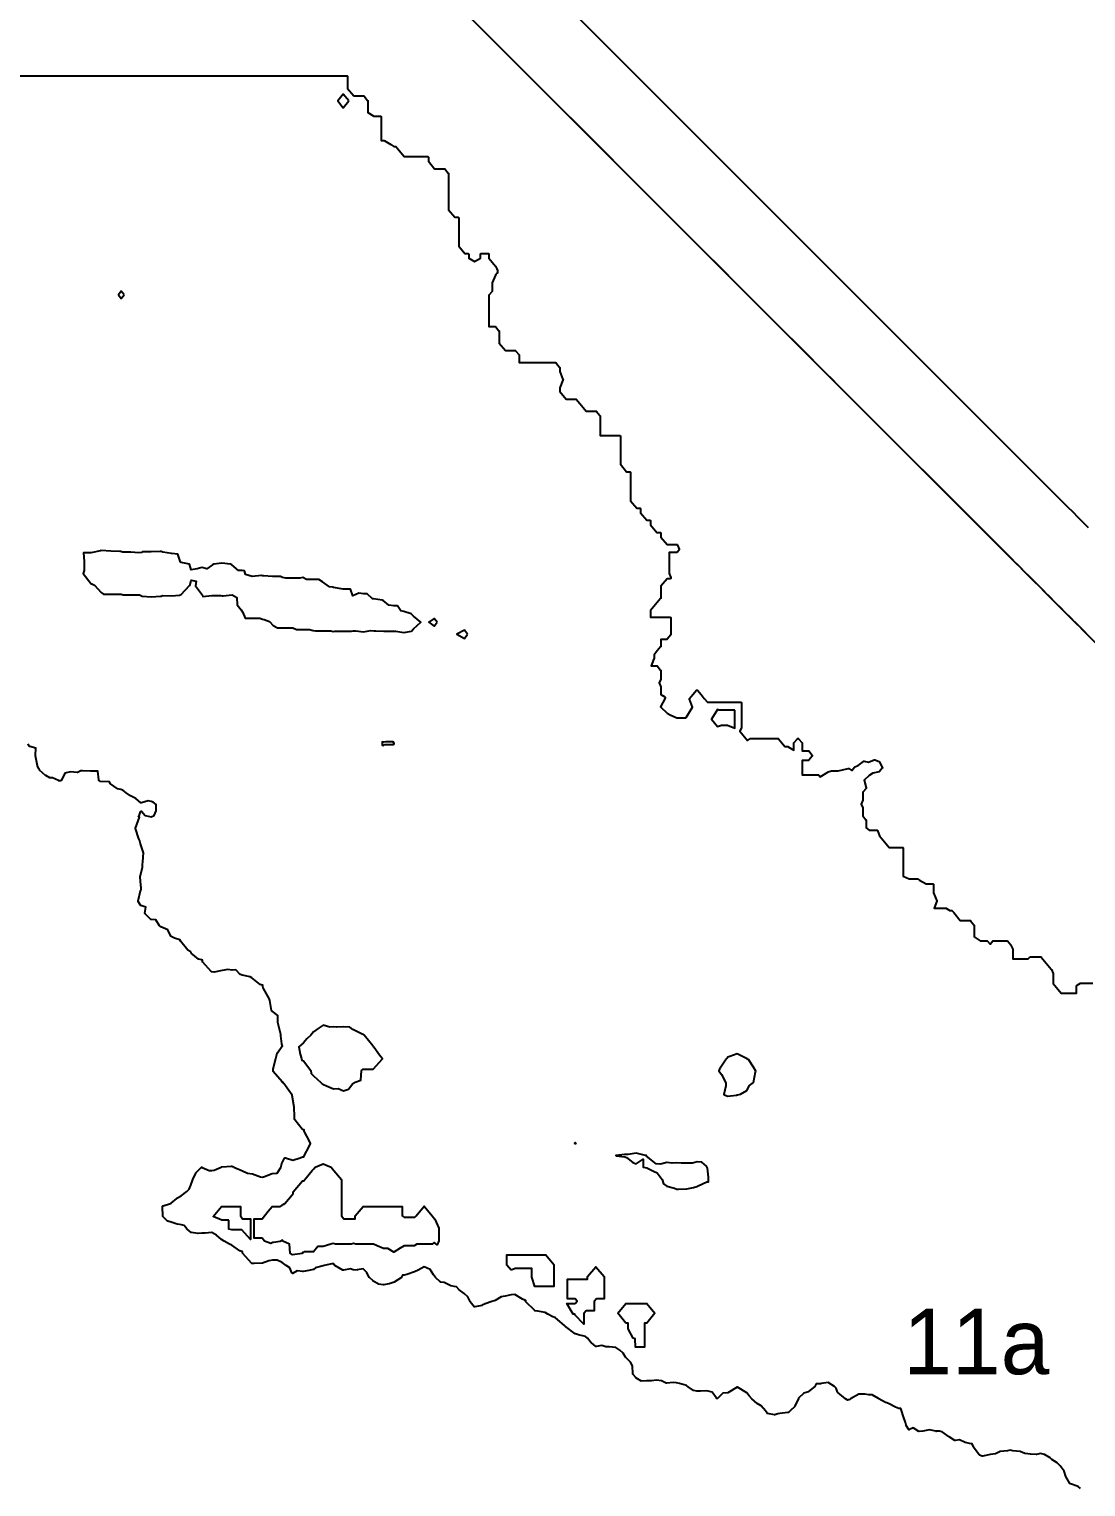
# Model space of a CAD drawing. Header units: millimetres. Extents: x 0 to 500, y 0 to 700.
# Drawn here: x 214 to 310.9, y 118.5 to 252.1 of the extents above; entities that cross this region are included whole.
import ezdxf
from ezdxf.enums import TextEntityAlignment as Align

# ---------------------------------------------------------------- set-up
doc = ezdxf.new("R2010")
doc.units = ezdxf.units.MM
doc.layers.add('CORTE', color=1, linetype='Continuous')
doc.layers.add('GRABADO', color=5, linetype='Continuous')

msp = doc.modelspace()

# ---------------------------------------------------------------- linework, layer by layer
at = {"layer": 'CORTE'}
for points in [[(252.43, 265.1), (266.8, 250.73), (267.28, 250.25), (268.72, 248.81), (269.22, 248.31), (277.92, 239.61), (278.35, 239.18), (278.88, 238.65), (279.42, 238.11), (279.91, 237.62), (280.45, 237.08), (282.88, 234.65), (283.3, 234.23), (285.24, 232.29), (285.65, 231.88), (288.55, 228.98), (289.13, 228.4), (292.04, 225.49), (292.63, 224.9), (293.01, 224.52), (296.41, 221.12), (296.77, 220.76), (309.2, 208.33), (309.68, 207.85), (310.15, 207.38), (310.62, 206.91), (311.11, 206.42)], [(313.12, 194.51), (310.64, 196.99), (310.26, 197.37), (309.43, 198.2), (308.97, 198.66), (308.58, 199.05), (308.19, 199.44), (307.77, 199.86), (307.38, 200.25), (306.96, 200.67), (306.56, 201.07), (306.14, 201.49), (305.71, 201.92), (305.29, 202.34), (304.88, 202.75), (304.47, 203.16), (304.06, 203.57), (287.7, 219.93), (287.38, 220.25), (284.44, 223.19), (284.1, 223.53), (283.59, 224.04), (281.07, 226.56), (280.57, 227.06), (278.06, 229.57), (277.71, 229.92), (276.02, 231.61), (275.66, 231.97), (273.55, 234.08), (273.08, 234.55), (272.66, 234.97), (272.19, 235.44), (271.73, 235.9), (271.36, 236.27), (263.81, 243.82), (263.39, 244.24), (262.13, 245.5), (261.72, 245.91), (243.68, 263.95)], [(201.91, 247.84), (214.67, 247.84), (215.45, 247.84), (216.49, 247.84), (217.28, 247.84), (219.11, 247.84), (220.14, 247.84), (221.05, 247.84), (222.06, 247.84), (222.87, 247.84), (223.69, 247.84), (225.52, 247.84), (226.34, 247.84), (227.26, 247.84), (228.26, 247.84), (230.09, 247.84), (230.94, 247.84), (232.77, 247.84), (233.63, 247.84), (237.32, 247.84), (238.19, 247.84), (239.16, 247.84), (241, 247.84), (241.9, 247.84), (242.82, 247.84), (243.13, 247.84), (243.13, 247.84), (243.14, 247.84), (243.15, 247.83), (243.16, 247.83), (243.17, 247.82), (243.18, 247.81), (243.19, 247.81), (243.19, 247.8), (243.2, 247.79), (243.2, 247.78), (243.2, 247.78), (243.2, 247.77), (243.2, 246.68), (243.77, 245.99), (244.67, 245.99), (244.67, 245.99), (244.68, 245.99), (244.69, 245.99), (244.69, 245.99), (244.69, 245.99), (244.7, 245.98), (244.71, 245.97), (244.72, 245.97), (245.04, 245.59), (245.04, 245.58), (245.05, 245.57), (245.05, 245.56), (245.05, 245.55), (245.05, 245.55), (245.05, 245.54), (245.05, 244.47), (245.61, 244.13), (246.21, 244.13), (246.22, 244.13), (246.23, 244.13), (246.24, 244.13), (246.25, 244.12), (246.26, 244.12), (246.27, 244.11), (246.27, 244.1), (246.28, 244.09), (246.28, 244.09), (246.28, 244.08), (246.28, 244.07), (246.28, 244.06), (246.28, 242.57), (246.28, 242.2), (246.28, 241.91), (246.52, 241.91), (246.53, 241.91), (246.54, 241.91), (246.55, 241.9), (247.17, 241.53), (247.46, 241.36), (247.61, 241.36), (247.61, 241.36), (247.62, 241.36), (247.63, 241.35), (247.64, 241.35), (247.65, 241.34), (247.66, 241.33), (247.82, 241.14), (248.4, 240.43), (250.54, 240.43), (250.55, 240.43), (250.56, 240.43), (250.58, 240.42), (250.59, 240.41), (250.6, 240.4), (250.6, 240.4), (250.6, 240.39), (250.61, 240.38), (250.61, 240.37), (250.61, 240.36), (250.61, 240.01), (251.18, 239.32), (252.08, 239.32), (252.09, 239.32), (252.11, 239.32), (252.11, 239.31), (252.12, 239.31), (252.13, 239.3), (252.44, 238.92), (252.45, 238.92), (252.46, 238.9), (252.46, 238.89), (252.46, 238.88), (252.46, 238.88), (252.47, 238.87), (252.47, 238.14), (252.47, 237.76), (252.47, 235.91), (252.47, 235.56), (253.04, 234.88), (253.32, 234.88), (253.33, 234.87), (253.34, 234.87), (253.35, 234.87), (253.36, 234.86), (253.36, 234.86), (253.37, 234.85), (253.38, 234.84), (253.38, 234.84), (253.38, 234.83), (253.39, 234.82), (253.39, 234.81), (253.39, 234.81), (253.39, 234.81), (253.39, 234.04), (253.39, 233.31), (253.39, 232.58), (253.39, 232.23), (253.96, 231.54), (254.25, 231.54), (254.26, 231.54), (254.26, 231.54), (254.27, 231.54), (254.29, 231.53), (254.29, 231.52), (254.3, 231.51), (254.3, 231.51), (254.31, 231.5), (254.31, 231.5), (254.32, 231.49), (254.32, 231.48), (254.32, 231.48), (254.32, 231.47), (254.32, 231.13), (254.85, 230.81), (255.39, 231.13), (255.39, 231.47), (255.39, 231.47), (255.39, 231.48), (255.39, 231.49), (255.4, 231.49), (255.4, 231.5), (255.4, 231.51), (255.41, 231.51), (255.41, 231.52), (255.42, 231.52), (255.42, 231.53), (255.44, 231.54), (255.44, 231.54), (255.45, 231.54), (255.46, 231.54), (256.1, 231.54), (256.11, 231.54), (256.11, 231.54), (256.12, 231.54), (256.14, 231.53), (256.14, 231.52), (256.15, 231.52), (256.15, 231.52), (256.16, 231.51), (256.16, 231.5), (256.17, 231.49), (256.17, 231.49), (256.17, 231.48), (256.17, 231.47), (256.17, 231.47), (256.17, 231.11), (256.77, 230.4), (256.77, 230.39), (256.77, 230.39), (256.88, 230.13), (256.94, 230), (256.94, 230), (256.94, 229.99), (256.94, 229.98), (256.94, 229.98), (256.94, 229.79), (256.94, 229.78), (256.94, 229.77), (256.94, 229.76), (256.93, 229.76), (256.93, 229.75), (256.93, 229.75), (256.93, 229.74), (256.77, 229.56), (256.47, 228.85), (256.47, 228.11), (256.47, 228.1), (256.47, 228.1), (256.47, 228.08), (256.46, 228.08), (256.46, 228.07), (256.17, 227.73), (256.17, 224.87), (256.72, 224.87), (256.73, 224.87), (256.74, 224.86), (256.75, 224.86), (256.76, 224.85), (257.08, 224.47), (257.08, 224.46), (257.09, 224.45), (257.09, 224.45), (257.09, 224.44), (257.1, 224.43), (257.1, 224.43), (257.1, 224.42), (257.1, 223.33), (257.67, 222.65), (258.57, 222.65), (258.58, 222.64), (258.6, 222.64), (258.61, 222.63), (258.61, 222.62), (258.93, 222.25), (258.93, 222.24), (258.94, 222.23), (258.94, 222.22), (258.95, 222.22), (258.95, 222.21), (258.95, 222.2), (258.95, 222.2), (258.95, 221.54), (259.49, 221.54), (262.27, 221.54), (262.28, 221.53), (262.29, 221.53), (262.3, 221.53), (262.31, 221.52), (262.32, 221.52), (262.32, 221.51), (262.46, 221.35), (262.46, 221.35), (262.64, 221.13), (262.64, 221.13), (262.65, 221.11), (262.65, 221.11), (262.65, 221.1), (262.65, 221.09), (262.66, 221.09), (262.66, 220.72), (262.95, 220), (262.96, 219.99), (262.96, 219.98), (262.96, 219.97), (262.96, 219.95), (262.95, 219.94), (262.66, 219.22), (262.66, 218.89), (263.23, 218.2), (264.12, 218.2), (264.14, 218.2), (264.15, 218.2), (264.15, 218.19), (264.16, 218.19), (264.17, 218.18), (264.49, 217.8), (264.79, 217.43), (265.08, 217.09), (265.98, 217.09), (265.99, 217.09), (266, 217.08), (266.01, 217.08), (266.02, 217.07), (266.03, 217.06), (266.19, 216.87), (266.34, 216.68), (266.35, 216.67), (266.36, 216.66), (266.36, 216.66), (266.36, 216.65), (266.36, 216.64), (266.36, 214.87), (268.14, 214.87), (268.16, 214.86), (268.16, 214.86), (268.17, 214.86), (268.18, 214.85), (268.19, 214.84), (268.2, 214.84), (268.2, 214.83), (268.2, 214.83), (268.21, 214.82), (268.21, 214.81), (268.21, 214.8), (268.21, 214.79), (268.21, 214.41), (268.21, 212.22), (268.78, 211.53), (269.07, 211.53), (269.08, 211.53), (269.09, 211.53), (269.1, 211.52), (269.11, 211.52), (269.12, 211.51), (269.12, 211.5), (269.13, 211.5), (269.13, 211.49), (269.14, 211.47), (269.14, 211.47), (269.14, 211.47), (269.14, 208.88), (269.71, 208.2), (270, 208.2), (270.01, 208.2), (270.01, 208.19), (270.02, 208.19), (270.03, 208.18), (270.04, 208.17), (270.05, 208.17), (270.06, 208.16), (270.06, 208.15), (270.06, 208.15), (270.06, 208.14), (270.07, 208.13), (270.07, 207.77), (270.64, 207.09), (270.92, 207.09), (270.93, 207.08), (270.94, 207.08), (270.95, 207.08), (270.96, 207.07), (270.97, 207.07), (270.97, 207.06), (270.98, 207.06), (270.98, 207.05), (270.98, 207.05), (270.99, 207.04), (270.99, 207.03), (270.99, 207.02), (270.99, 207.01), (270.99, 206.66), (271.56, 205.97), (271.85, 205.97), (271.86, 205.97), (271.87, 205.97), (271.87, 205.97), (271.88, 205.97), (271.88, 205.96), (271.89, 205.96), (271.9, 205.95), (271.9, 205.94), (271.91, 205.94), (271.92, 205.92), (271.92, 205.91), (271.92, 205.9), (271.92, 205.55), (272.49, 204.86), (273.39, 204.86), (273.4, 204.86), (273.41, 204.86), (273.42, 204.85), (273.43, 204.84), (273.44, 204.83), (273.45, 204.82), (273.61, 204.43), (273.61, 204.43), (273.61, 204.42), (273.61, 204.4), (273.61, 204.39), (273.61, 204.38), (273.61, 204.37), (273.6, 204.37), (273.44, 204.17), (273.43, 204.16), (273.42, 204.15), (273.41, 204.15), (273.4, 204.15), (273.4, 204.14), (273.39, 204.14), (272.69, 204.14), (272.69, 202.2), (272.84, 201.83), (272.84, 201.82), (272.84, 201.81), (272.84, 201.8), (272.84, 201.79), (272.84, 201.78), (272.83, 201.77), (272.83, 201.76), (272.83, 201.76), (272.82, 201.75), (272.81, 201.74), (272.79, 201.73), (272.78, 201.73), (272.49, 201.73), (271.92, 201.05), (271.92, 199.96), (271.92, 199.95), (271.91, 199.94), (271.91, 199.93), (271.9, 199.92), (271.59, 199.54), (271.28, 199.17), (270.99, 198.82), (270.99, 198.19), (272.78, 198.19), (272.79, 198.19), (272.81, 198.18), (272.82, 198.17), (272.83, 198.17), (272.83, 198.16), (272.83, 198.15), (272.84, 198.14), (272.84, 198.14), (272.84, 198.13), (272.84, 198.12), (272.84, 196.62), (272.84, 196.61), (272.84, 196.61), (272.84, 196.6), (272.83, 196.59), (272.83, 196.58), (272.83, 196.58), (272.51, 196.2), (272.51, 196.2), (272.5, 196.19), (272.5, 196.19), (272.49, 196.18), (272.47, 196.18), (272.47, 196.17), (272.46, 196.17), (271.92, 196.17), (271.92, 195.51), (271.92, 195.5), (271.91, 195.49), (271.91, 195.48), (271.9, 195.47), (271.6, 195.11), (271.6, 195.11), (271.3, 194.74), (271.3, 194.4), (271.3, 194.39), (271.29, 194.38), (271.03, 193.75), (271.53, 193.75), (271.54, 193.74), (271.56, 193.74), (271.57, 193.73), (271.58, 193.73), (271.9, 193.34), (271.91, 193.33), (271.91, 193.32), (271.92, 193.31), (271.92, 193.3), (271.92, 193.29), (271.92, 192.56), (271.92, 192.55), (271.92, 192.54), (271.91, 192.54), (271.91, 192.53), (271.77, 192.18), (271.91, 191.83), (271.91, 191.83), (271.92, 191.82), (271.92, 191.81), (271.92, 191.11), (272.29, 190.89), (272.3, 190.88), (272.31, 190.87), (272.32, 190.86), (272.32, 190.85), (272.32, 190.84), (272.33, 190.83), (272.33, 190.82), (272.32, 190.8), (272.32, 190.79), (271.89, 189.97), (272.5, 189.39), (272.77, 189.26), (273.4, 188.96), (274.22, 188.96), (274.24, 189), (274.24, 189.01), (274.84, 189.96), (274.54, 190.67), (274.54, 190.68), (274.54, 190.69), (274.54, 190.7), (274.54, 190.71), (274.54, 190.72), (274.54, 190.72), (274.55, 190.73), (274.55, 190.74), (274.55, 190.74), (274.55, 190.75), (274.86, 191.12), (275.18, 191.5), (275.18, 191.5), (275.19, 191.51), (275.21, 191.52), (275.22, 191.52), (275.23, 191.52), (275.24, 191.52), (275.24, 191.52), (275.25, 191.52), (275.27, 191.51), (275.28, 191.5), (275.29, 191.5), (275.61, 191.12), (275.91, 190.75), (276.19, 190.41), (279.26, 190.41), (279.27, 190.41), (279.28, 190.41), (279.28, 190.41), (279.29, 190.4), (279.3, 190.39), (279.31, 190.38), (279.32, 190.37), (279.32, 190.36), (279.33, 190.35), (279.33, 190.34), (279.33, 188.11), (279.33, 188.1), (279.33, 188.09), (279.18, 187.75), (279.88, 186.91), (280.14, 187.07), (280.15, 187.07), (280.16, 187.07), (280.18, 187.08), (282.65, 187.08), (282.66, 187.07), (282.67, 187.07), (282.68, 187.07), (282.69, 187.06), (282.69, 187.06), (282.7, 187.05), (282.7, 187.05), (283.02, 186.67), (283.3, 186.33), (283.58, 186.33), (283.59, 186.33), (283.6, 186.32), (284.11, 186.02), (284.11, 186.62), (284.11, 186.63), (284.11, 186.64), (284.11, 186.64), (284.11, 186.65), (284.12, 186.66), (284.12, 186.67), (284.44, 187.05), (284.44, 187.05), (284.45, 187.06), (284.46, 187.07), (284.47, 187.07), (284.48, 187.07), (284.49, 187.08), (284.5, 187.08), (284.51, 187.07), (284.52, 187.07), (284.53, 187.07), (284.54, 187.06), (284.55, 187.05), (284.87, 186.67), (284.88, 186.66), (284.88, 186.65), (284.89, 186.64), (284.89, 186.63), (284.89, 185.96), (285.43, 185.96), (285.44, 185.96), (285.44, 185.96), (285.46, 185.96), (285.47, 185.95), (285.48, 185.94), (285.48, 185.94), (285.8, 185.56), (285.81, 185.55), (285.81, 185.54), (285.81, 185.53), (285.81, 185.52), (285.81, 185.51), (285.81, 185.49), (285.81, 185.48), (285.81, 185.48), (285.8, 185.47), (285.48, 185.08), (285.48, 185.08), (285.47, 185.07), (285.46, 185.06), (285.45, 185.06), (285.44, 185.06), (285.43, 185.06), (284.89, 185.06), (284.89, 184.4), (284.89, 183.74), (286.35, 183.74), (286.37, 183.74), (286.38, 183.73), (286.39, 183.73), (286.4, 183.73), (286.4, 183.72), (286.52, 183.57), (287.24, 184), (287.25, 184.01), (287.56, 184.1), (287.57, 184.1), (287.58, 184.11), (288.19, 184.11), (288.96, 184.29), (289.11, 184.33), (289.12, 184.33), (289.13, 184.33), (289.14, 184.33), (289.14, 184.33), (289.15, 184.32), (289.17, 184.32), (289.42, 184.13), (289.68, 184.45), (289.68, 184.45), (289.69, 184.46), (289.7, 184.46), (289.71, 184.47), (290.02, 184.59), (290.5, 184.98), (290.51, 184.98), (290.51, 184.99), (290.52, 184.99), (290.53, 184.99), (290.54, 184.99), (290.55, 184.99), (290.56, 184.99), (290.97, 184.91), (291.49, 185.12), (291.5, 185.12), (291.51, 185.12), (291.52, 185.13), (291.54, 185.12), (291.94, 184.97), (291.94, 184.96), (291.96, 184.95), (291.96, 184.95), (291.97, 184.94), (291.98, 184.93), (292.22, 184.43), (292.23, 184.42), (292.23, 184.42), (292.23, 184.41), (292.23, 184.4), (292.23, 184.39), (292.23, 184.38), (292.23, 184.37), (292.22, 184.36), (292.22, 184.35), (292.21, 184.35), (291.97, 184.05), (291.96, 184.05), (291.96, 184.04), (291.95, 184.04), (291.95, 184.04), (291.94, 184.03), (291.93, 184.03), (291.37, 183.9), (291.03, 183.69), (290.55, 183.26), (290.75, 182.56), (290.75, 182.56), (290.75, 182.55), (290.75, 182.53), (290.75, 182.52), (290.74, 182.5), (290.45, 182.15), (290.45, 181.44), (290.45, 181.44), (290.44, 181.43), (290.44, 181.42), (290.44, 181.42), (290.29, 181.06), (290.44, 180.71), (290.45, 180.7), (290.45, 179.98), (290.73, 179.63), (290.74, 179.63), (290.74, 179.61), (290.75, 179.6), (290.75, 179.59), (290.75, 178.88), (291.01, 178.67), (291.71, 178.67), (291.72, 178.67), (291.73, 178.67), (291.74, 178.66), (291.75, 178.66), (291.76, 178.65), (291.77, 178.64), (291.77, 178.63), (291.77, 178.63), (291.97, 178.15), (292.28, 177.78), (292.59, 177.41), (292.87, 177.07), (294.08, 177.07), (294.09, 177.07), (294.1, 177.07), (294.1, 177.07), (294.11, 177.06), (294.12, 177.06), (294.12, 177.05), (294.13, 177.05), (294.14, 177.04), (294.14, 177.03), (294.15, 177.02), (294.15, 177.01), (294.15, 177), (294.15, 175.51), (294.15, 174.77), (294.15, 174.45), (294.7, 174.22), (295.41, 174.22), (295.42, 174.22), (295.43, 174.22), (295.44, 174.22), (295.65, 174.09), (296.25, 173.74), (296.86, 173.74), (296.87, 173.73), (296.88, 173.73), (296.88, 173.73), (296.89, 173.73), (296.9, 173.72), (296.91, 173.72), (296.91, 173.71), (296.92, 173.7), (296.92, 173.69), (296.93, 173.68), (296.93, 173.68), (296.93, 173.67), (296.93, 172.92), (297.23, 172.2), (297.23, 172.19), (297.23, 172.19), (297.23, 172.18), (297.23, 172.17), (297.23, 172.16), (297.23, 172.15), (296.97, 171.51), (298.08, 171.51), (298.09, 171.51), (298.1, 171.51), (298.11, 171.5), (298.12, 171.5), (298.41, 171.32), (298.56, 171.32), (298.57, 171.32), (298.57, 171.32), (298.58, 171.32), (298.58, 171.32), (298.59, 171.31), (298.6, 171.3), (298.61, 171.3), (298.77, 171.11), (299.35, 170.4), (300.25, 170.4), (300.27, 170.4), (300.27, 170.4), (300.28, 170.39), (300.28, 170.39), (300.29, 170.38), (300.3, 170.38), (300.3, 170.37), (300.62, 169.99), (300.62, 169.99), (300.63, 169.99), (300.63, 169.98), (300.63, 169.97), (300.63, 169.96), (300.64, 169.95), (300.64, 168.88), (301.19, 168.54), (301.8, 168.54), (301.81, 168.54), (301.82, 168.54), (301.83, 168.53), (301.84, 168.53), (301.85, 168.52), (302.1, 168.22), (302.35, 168.52), (302.35, 168.52), (302.36, 168.53), (302.37, 168.54), (302.38, 168.54), (302.39, 168.54), (302.4, 168.54), (303.65, 168.54), (303.66, 168.54), (303.67, 168.54), (303.68, 168.54), (303.69, 168.53), (303.7, 168.52), (304.01, 168.15), (304.01, 168.14), (304.02, 168.14), (304.02, 168.13), (304.18, 167.75), (304.18, 167.74), (304.18, 167.74), (304.18, 167.73), (304.18, 166.88), (305.61, 166.88), (305.75, 167.04), (305.75, 167.04), (305.76, 167.05), (305.77, 167.06), (305.78, 167.06), (305.79, 167.07), (305.8, 167.07), (306.73, 167.07), (306.74, 167.07), (306.75, 167.06), (306.77, 167.05), (306.78, 167.05), (306.79, 167.04), (307.1, 166.66), (307.41, 166.29), (307.71, 165.93), (307.72, 165.93), (307.72, 165.92), (307.73, 165.91), (307.89, 165.53), (307.89, 165.52), (307.89, 165.52), (307.89, 165.51), (307.89, 164.61), (308.03, 164.44), (308.62, 163.73), (310.04, 163.73), (310.04, 164.39), (310.05, 164.4), (310.05, 164.42), (310.05, 164.43), (310.06, 164.44), (310.07, 164.45), (310.08, 164.45), (310.08, 164.45), (310.4, 164.65), (310.41, 164.65), (310.42, 164.65), (310.43, 164.65), (311.52, 164.65)], [(310.39, 118.32), (310.18, 118.48), (309.48, 118.73), (309.48, 118.73), (309.47, 118.74), (309.46, 118.74), (309.46, 118.74), (309.44, 118.77), (309.43, 118.77), (309.43, 118.77), (309.05, 119.41), (309.05, 119.42), (308.89, 119.89), (308.53, 120.39), (308.26, 120.65), (307.78, 120.98), (307.61, 121.12), (307.08, 121.42), (306.73, 121.52), (306.35, 121.43), (306.35, 121.43), (306.34, 121.43), (305.8, 121.45), (305.8, 121.45), (305.32, 121.51), (305.31, 121.51), (305.31, 121.51), (305.3, 121.51), (304.86, 121.7), (304.2, 121.77), (304.19, 121.77), (304.19, 121.77), (303.95, 121.84), (303.71, 121.77), (303.71, 121.77), (303.7, 121.77), (303.04, 121.7), (302.61, 121.5), (302.61, 121.5), (302.6, 121.49), (302.11, 121.42), (301.43, 121.26), (301.43, 121.26), (301.42, 121.26), (301.42, 121.26), (301.41, 121.26), (301.4, 121.26), (301.39, 121.26), (301.39, 121.26), (301.14, 121.38), (301.13, 121.39), (301.12, 121.4), (300.59, 122.1), (300.58, 122.11), (300.58, 122.11), (300.58, 122.12), (300.47, 122.41), (300.23, 122.44), (300.23, 122.44), (299.84, 122.53), (299.84, 122.54), (299.83, 122.54), (299.31, 122.77), (298.93, 122.71), (298.93, 122.71), (298.92, 122.71), (298.91, 122.71), (298.9, 122.72), (298.89, 122.72), (298.88, 122.72), (298.35, 123.06), (298.35, 123.06), (298.15, 123.2), (297.71, 123.52), (297.46, 123.58), (297.17, 123.56), (297.16, 123.55), (297.15, 123.56), (297.14, 123.56), (296.54, 123.69), (295.94, 123.56), (295.93, 123.56), (295.62, 123.53), (295.61, 123.53), (295.6, 123.53), (295.6, 123.53), (295.59, 123.53), (295.58, 123.54), (295.58, 123.54), (295.04, 123.86), (294.72, 123.71), (294.71, 123.71), (294.7, 123.7), (294.7, 123.7), (294.69, 123.7), (294.68, 123.7), (294.67, 123.7), (294.67, 123.71), (294.66, 123.71), (294.66, 123.71), (294.65, 123.71), (294.64, 123.72), (294.63, 123.73), (294.63, 123.73), (294.62, 123.74), (294.42, 124.1), (294.42, 124.11), (294.34, 124.35), (294.17, 124.87), (294.17, 124.88), (294, 125.46), (293.92, 125.65), (293.77, 125.64), (293.76, 125.64), (293.75, 125.64), (293.75, 125.64), (293.74, 125.64), (293.73, 125.65), (293.44, 125.76), (293.44, 125.76), (292.8, 126.1), (292.54, 126.21), (292.53, 126.21), (291.92, 126.53), (291.91, 126.53), (291.87, 126.57), (291.29, 126.91), (290.98, 126.91), (290.98, 126.91), (290.62, 126.95), (290.07, 126.95), (289.32, 126.53), (289.22, 126.48), (289.18, 126.44), (289.17, 126.44), (289.16, 126.44), (289.16, 126.43), (289.15, 126.43), (289.14, 126.43), (289.14, 126.43), (289.05, 126.42), (289.05, 126.42), (289.04, 126.42), (289.03, 126.42), (289.02, 126.42), (289.01, 126.43), (288.85, 126.53), (288.84, 126.54), (288.16, 127.11), (288.15, 127.11), (288.14, 127.12), (288.13, 127.13), (288.13, 127.14), (288, 127.5), (287.85, 127.65), (287.26, 128.04), (286.61, 127.93), (286.6, 127.92), (286.35, 127.92), (286.16, 127.92), (286.04, 127.67), (286.04, 127.67), (286.03, 127.66), (286.03, 127.65), (286.03, 127.65), (285.47, 127.2), (285.46, 127.19), (285.46, 127.19), (285.45, 127.19), (285.45, 127.18), (285.02, 127.06), (284.55, 126.58), (284.53, 126.55), (284.22, 125.86), (284.22, 125.85), (284.22, 125.85), (284.21, 125.84), (283.79, 125.43), (283.78, 125.42), (283.62, 125.29), (283.61, 125.29), (283.6, 125.29), (283.6, 125.28), (283.6, 125.28), (283.59, 125.28), (283.58, 125.28), (282.84, 125.19), (282.66, 125.17), (282.38, 125.07), (282.38, 125.07), (282.36, 125.06), (282.35, 125.06), (282.34, 125.06), (281.7, 125.19), (281.7, 125.19), (281.69, 125.2), (281.68, 125.2), (281.67, 125.21), (281.66, 125.22), (281.66, 125.22), (281.52, 125.44), (281.13, 125.88), (280.75, 126.11), (280.75, 126.11), (280.26, 126.54), (280.25, 126.54), (280.03, 126.81), (279.82, 127.07), (278.94, 127.6), (278.94, 127.6), (278.93, 127.6), (278.05, 127.09), (278.05, 127.09), (278.04, 127.09), (278.03, 127.08), (278.02, 127.08), (277.61, 127.05), (277.14, 126.58), (277.14, 126.58), (277.12, 126.57), (277.12, 126.57), (277.11, 126.56), (277.1, 126.56), (277.09, 126.56), (277.08, 126.56), (277.07, 126.56), (277.07, 126.56), (277.06, 126.56), (277.05, 126.57), (277.04, 126.57), (277.04, 126.58), (277.03, 126.59), (276.63, 127.14), (276.15, 127.25), (275.57, 127.23), (275.57, 127.23), (275.23, 127.24), (275.22, 127.24), (274.94, 127.3), (274.93, 127.3), (274.93, 127.3), (274.92, 127.31), (274.91, 127.31), (274.43, 127.64), (274.28, 127.74), (273.63, 127.95), (273.37, 128.01), (273.05, 128.03), (272.46, 127.98), (272.45, 127.97), (272.44, 127.98), (272.44, 127.98), (272.43, 127.98), (272.42, 127.98), (271.97, 128.19), (271.53, 128.25), (271.08, 128.18), (271.08, 128.18), (271.08, 128.18), (270.6, 128.18), (270.12, 128.16), (270.11, 128.16), (270.1, 128.17), (270.09, 128.17), (270.08, 128.17), (270.08, 128.17), (269.63, 128.47), (269.63, 128.48), (269.62, 128.48), (269.62, 128.49), (269.38, 128.77), (269.38, 128.78), (269.37, 128.79), (269.37, 128.79), (269.37, 128.8), (269.37, 128.81), (269.32, 129.56), (269.13, 129.88), (268.69, 130.35), (268.69, 130.35), (268.69, 130.36), (268.46, 130.71), (268.17, 130.98), (267.8, 131.23), (267.18, 131.3), (266.9, 131.3), (266.89, 131.3), (266.89, 131.3), (266.88, 131.3), (266.87, 131.3), (266.51, 131.42), (265.98, 131.34), (265.97, 131.34), (265.97, 131.34), (265.96, 131.34), (265.95, 131.34), (265.95, 131.34), (265.94, 131.34), (265.94, 131.34), (265.93, 131.35), (265.56, 131.66), (265.55, 131.66), (265.55, 131.67), (265.21, 132.1), (265.01, 132.26), (264.37, 132.41), (264.1, 132.48), (264.09, 132.48), (264.09, 132.48), (264.08, 132.48), (264.07, 132.49), (263.18, 133.17), (263.15, 133.18), (263.14, 133.19), (263.14, 133.19), (263.13, 133.2), (263.13, 133.2), (263.12, 133.21), (263.12, 133.22), (263.12, 133.22), (262.23, 133.99), (262.03, 134.06), (262.02, 134.06), (261.57, 134.31), (261.56, 134.31), (261.31, 134.46), (260.64, 134.58), (260.41, 134.59), (260.4, 134.59), (260.39, 134.6), (260.38, 134.6), (260.37, 134.6), (260.37, 134.61), (260.36, 134.61), (260.36, 134.62), (259.56, 135.44), (259.56, 135.45), (259.55, 135.45), (259.55, 135.46), (259.55, 135.47), (259.54, 135.56), (259.48, 135.56), (259.47, 135.56), (259.47, 135.57), (259.46, 135.57), (259.24, 135.68), (259.24, 135.68), (258.54, 136.11), (258.19, 136.07), (257.65, 135.93), (257.28, 135.87), (256.74, 135.56), (256.74, 135.56), (256.35, 135.42), (255.92, 135.28), (255.81, 135.23), (255.55, 135.11), (255.54, 135.1), (254.87, 134.96), (254.86, 134.96), (254.85, 134.96), (254.84, 134.96), (254.83, 134.96), (254.82, 134.97), (254.82, 134.97), (254.81, 134.97), (254.81, 134.98), (254.8, 134.98), (254.43, 135.44), (254.43, 135.45), (254.43, 135.45), (254.43, 135.46), (254.24, 135.89), (253.88, 136.2), (253.43, 136.54), (253.42, 136.54), (253.18, 136.79), (252.99, 136.82), (252.69, 136.88), (252.69, 136.88), (252.68, 136.88), (252.67, 136.88), (252.05, 137.2), (251.73, 137.24), (251.72, 137.24), (251.71, 137.24), (251.71, 137.25), (251.7, 137.25), (251.69, 137.26), (251.28, 137.66), (251.28, 137.66), (251.09, 137.89), (251.09, 137.89), (250.78, 138.38), (250.22, 138.65), (249.67, 138.34), (249.67, 138.34), (249.33, 138.19), (249.33, 138.19), (248.63, 137.93), (248.63, 137.92), (248.38, 137.87), (248.38, 137.87), (248.24, 137.86), (248.16, 137.68), (248.16, 137.67), (248.15, 137.67), (248.15, 137.66), (248.14, 137.65), (248.14, 137.65), (247.48, 137.22), (247.48, 137.22), (247.47, 137.22), (247.01, 137.07), (247, 137.07), (246.53, 136.98), (246.52, 136.98), (246.51, 136.98), (246.51, 136.98), (246.02, 137.06), (246.01, 137.06), (246, 137.07), (245.55, 137.33), (245.55, 137.33), (245.54, 137.34), (245.2, 137.66), (245.2, 137.66), (245.19, 137.67), (245.19, 137.67), (244.96, 138.1), (244.64, 138.44), (244.09, 138.35), (244.08, 138.34), (244.07, 138.34), (243.73, 138.36), (243.73, 138.36), (243.72, 138.36), (243.71, 138.36), (243.48, 138.45), (242.82, 138.34), (242.82, 138.34), (242.81, 138.34), (242.8, 138.34), (242.79, 138.34), (242.79, 138.34), (242.78, 138.34), (242.78, 138.34), (242.05, 138.76), (242.04, 138.76), (242.03, 138.77), (242.03, 138.77), (242.02, 138.78), (242.02, 138.78), (242.02, 138.79), (241.96, 138.9), (241.88, 138.9), (241.77, 138.9), (241.05, 138.75), (240.97, 138.74), (240.25, 138.53), (240.07, 138.4), (240.07, 138.4), (240.06, 138.4), (240.05, 138.39), (239.66, 138.29), (239.66, 138.29), (239.12, 138.2), (239.11, 138.2), (239.1, 138.2), (239.1, 138.2), (238.58, 138.28), (238.22, 138.04), (238.21, 138.04), (238.21, 138.04), (238.2, 138.04), (238.19, 138.03), (238.18, 138.03), (238.17, 138.03), (238.17, 138.04), (238.16, 138.04), (238.15, 138.04), (238.14, 138.05), (238.13, 138.05), (238.12, 138.06), (238.12, 138.07), (238.11, 138.07), (238.11, 138.08), (237.92, 138.53), (237.59, 138.75), (237.59, 138.75), (237.21, 139.03), (236.74, 139.26), (236.33, 139.24), (235.98, 139.19), (235.42, 138.98), (235.42, 138.97), (235.41, 138.97), (235.4, 138.97), (234.64, 138.94), (234.48, 138.93), (234.47, 138.93), (234.46, 138.93), (234.46, 138.93), (234.44, 138.93), (234.43, 138.94), (234.43, 138.94), (234.42, 138.95), (234.42, 138.95), (233.58, 139.88), (233.58, 139.89), (233.57, 139.9), (233.57, 139.9), (233.57, 139.91), (233.57, 139.92), (233.56, 139.93), (233.56, 139.93), (233.56, 140), (233.51, 140.03), (233.33, 140.09), (233.32, 140.1), (233.32, 140.1), (232.58, 140.61), (232.37, 140.72), (231.9, 140.98), (231.65, 141.13), (231.65, 141.14), (231.18, 141.53), (230.75, 141.78), (230.16, 141.71), (230.15, 141.71), (229.85, 141.71), (229.51, 141.68), (229.5, 141.68), (229.49, 141.68), (228.9, 141.78), (228.89, 141.79), (228.88, 141.79), (228.88, 141.79), (228.87, 141.79), (228.49, 142.1), (228.48, 142.1), (228.48, 142.11), (228.22, 142.42), (227.97, 142.48), (227.6, 142.54), (227.59, 142.54), (227.04, 142.72), (226.72, 142.82), (226.72, 142.82), (226.71, 142.82), (226.71, 142.82), (226.7, 142.83), (226.3, 143.22), (226.29, 143.22), (226.29, 143.23), (226.29, 143.23), (226.29, 143.23), (226.28, 143.24), (226.28, 143.26), (226.28, 143.27), (226.24, 144.17), (226.24, 144.18), (226.24, 144.19), (226.24, 144.19), (226.25, 144.2), (226.25, 144.21), (226.26, 144.22), (226.27, 144.22), (226.27, 144.23), (226.28, 144.23), (226.29, 144.24), (226.29, 144.24), (226.96, 144.45), (226.96, 144.45), (227.03, 144.47), (227.55, 144.91), (227.56, 144.92), (227.95, 145.16), (228.46, 145.55), (228.67, 145.76), (228.85, 146.11), (229.01, 146.63), (229.01, 146.63), (229.28, 147.23), (229.28, 147.23), (229.29, 147.24), (229.29, 147.25), (229.3, 147.25), (229.79, 147.74), (229.8, 147.74), (229.8, 147.75), (229.81, 147.75), (229.81, 147.75), (229.82, 147.76), (229.83, 147.76), (229.84, 147.76), (229.85, 147.76), (229.86, 147.76), (229.86, 147.76), (229.87, 147.75), (230.52, 147.48), (230.77, 147.48), (230.99, 147.5), (231.62, 147.78), (231.65, 147.8), (231.66, 147.8), (231.67, 147.81), (231.67, 147.81), (231.68, 147.81), (231.69, 147.81), (232.55, 147.87), (232.56, 147.87), (232.57, 147.87), (232.57, 147.87), (232.58, 147.86), (232.65, 147.84), (232.65, 147.84), (232.69, 147.82), (232.77, 147.78), (233.58, 147.45), (234.03, 147.23), (234.49, 147.15), (234.49, 147.15), (234.5, 147.15), (235.23, 146.9), (235.4, 146.87), (235.59, 146.93), (236.3, 147.19), (236.32, 147.19), (236.32, 147.2), (236.76, 147.21), (237.08, 147.75), (237.18, 148.11), (237.18, 148.11), (237.18, 148.12), (237.41, 148.59), (237.42, 148.6), (237.42, 148.6), (237.42, 148.6), (237.43, 148.61), (237.44, 148.62), (237.45, 148.62), (237.47, 148.63), (237.48, 148.63), (237.49, 148.63), (237.5, 148.63), (237.5, 148.63), (238.18, 148.43), (238.85, 148.63), (239.08, 148.71), (239.09, 148.71), (239.09, 148.72), (239.2, 148.73), (239.27, 148.86), (239.27, 148.86), (239.66, 149.6), (239.81, 149.94), (239.69, 150.23), (239.25, 151.02), (239.25, 151.02), (239.24, 151.03), (239.24, 151.04), (239.22, 151.21), (239.09, 151.23), (239.09, 151.23), (239.08, 151.23), (239.07, 151.24), (239.06, 151.24), (239.06, 151.24), (239.05, 151.25), (239.05, 151.25), (238.36, 152.11), (238.36, 152.12), (238.35, 152.13), (238.34, 152.14), (238.34, 152.15), (238.34, 152.16), (238.33, 152.43), (238.31, 153.27), (238.13, 154.34), (238.13, 154.35), (238.13, 154.38), (238.13, 154.38), (238.12, 154.39), (238.12, 154.39), (237.35, 155.45), (237.34, 155.46), (237.34, 155.47), (237.3, 155.55), (237.24, 155.56), (237.23, 155.57), (237.22, 155.57), (237.21, 155.58), (237.2, 155.58), (237.2, 155.59), (236.38, 156.56), (236.38, 156.57), (236.37, 156.58), (236.37, 156.59), (236.37, 156.6), (236.37, 156.61), (236.37, 156.61), (236.38, 156.77), (236.38, 156.78), (236.38, 156.78), (236.64, 157.74), (236.76, 158.24), (236.76, 158.25), (236.77, 158.26), (236.77, 158.26), (236.77, 158.27), (237.19, 158.83), (237.2, 158.84), (237.2, 158.84), (237.21, 158.85), (237.23, 158.87), (237.18, 159.06), (237.18, 159.07), (237.08, 159.82), (237.08, 159.82), (237.08, 159.83), (237.08, 159.84), (237.1, 159.94), (237.07, 160.05), (236.8, 161.04), (236.8, 161.04), (236.8, 161.05), (236.8, 161.05), (236.8, 161.67), (236.28, 162.09), (236.27, 162.09), (236.27, 162.1), (236.27, 162.1), (236.26, 162.11), (236.26, 162.11), (236.25, 162.14), (236.25, 162.15), (236.24, 162.15), (236.07, 163.04), (236.01, 163.25), (235.49, 164.17), (235.49, 164.17), (235.48, 164.18), (235.44, 164.37), (235.44, 164.38), (235.44, 164.39), (235.44, 164.45), (235.4, 164.45), (235.38, 164.45), (235.37, 164.45), (235.2, 164.52), (235.2, 164.53), (235.19, 164.53), (235.18, 164.53), (234.43, 165.13), (234.28, 165.23), (233.53, 165.38), (233.53, 165.39), (233.39, 165.43), (233.38, 165.43), (233.37, 165.44), (233.36, 165.44), (232.96, 165.87), (232.62, 165.85), (232.62, 165.85), (232.23, 165.9), (231.71, 165.82), (230.97, 165.66), (230.96, 165.65), (230.95, 165.65), (230.76, 165.67), (230.75, 165.67), (230.74, 165.68), (230.73, 165.68), (230.72, 165.69), (230.71, 165.7), (229.93, 166.56), (229.92, 166.57), (229.92, 166.57), (229.91, 166.58), (229.91, 166.59), (229.91, 166.59), (229.91, 166.6), (229.91, 166.61), (229.91, 166.62), (229.92, 166.74), (229.82, 166.77), (229.56, 166.85), (229.56, 166.85), (229.55, 166.85), (229.54, 166.86), (229.54, 166.86), (228.87, 167.41), (228.86, 167.42), (228.86, 167.42), (228.76, 167.54), (228.56, 167.66), (228.56, 167.67), (228.55, 167.67), (228.55, 167.68), (227.93, 168.48), (227.82, 168.62), (227.35, 168.77), (227.34, 168.77), (227.03, 168.91), (227.02, 168.91), (227.01, 168.92), (227.01, 168.93), (227, 168.94), (226.72, 169.54), (226.1, 169.82), (226, 169.88), (225.99, 169.89), (225.98, 169.89), (225.98, 169.9), (225.98, 169.9), (225.97, 169.91), (225.64, 170.44), (225.2, 170.47), (225.2, 170.47), (225.19, 170.47), (225.18, 170.47), (225.17, 170.48), (225.16, 170.48), (225.16, 170.49), (224.65, 171.01), (224.64, 171.01), (224.64, 171.02), (224.64, 171.02), (224.63, 171.03), (224.63, 171.04), (224.63, 171.05), (224.63, 171.05), (224.63, 171.06), (224.63, 171.07), (224.71, 171.62), (224.26, 171.76), (224.25, 171.77), (224.23, 171.78), (224.23, 171.79), (224.22, 171.79), (224.22, 171.79), (224.01, 172.14), (224.01, 172.14), (224.01, 172.15), (224, 172.16), (224, 172.17), (224, 172.17), (224, 172.18), (224, 172.18), (224.21, 173.11), (224.21, 173.12), (224.22, 173.14), (224.22, 173.14), (224.23, 173.15), (224.29, 173.21), (224.29, 173.27), (224.27, 173.33), (224.27, 173.33), (224.27, 173.34), (224.21, 174.01), (224.18, 174.39), (224.18, 174.4), (224.19, 174.4), (224.19, 174.41), (224.21, 174.53), (224.21, 174.53), (224.4, 175.29), (224.41, 175.51), (224.43, 175.78), (224.49, 176.61), (224.21, 177.41), (224.21, 177.41), (224.17, 177.66), (224.16, 177.7), (224.06, 177.88), (224.06, 177.89), (223.76, 178.82), (223.76, 178.82), (223.76, 178.83), (223.76, 178.84), (223.76, 178.85), (223.76, 178.86), (223.76, 178.87), (224.14, 179.86), (224.09, 179.89), (224.09, 179.89), (224.08, 179.89), (224.08, 179.9), (224.07, 179.9), (224.07, 179.9), (224.06, 179.91), (224.06, 179.93), (224.05, 179.93), (224.05, 179.94), (224.05, 179.95), (224.05, 179.95), (224.05, 179.96), (224.05, 179.97), (224.05, 179.97), (224.06, 179.98), (224.06, 179.99), (224.06, 180), (224.07, 180), (224.14, 180.08), (224.21, 180.35), (224.22, 180.36), (224.22, 180.37), (224.22, 180.37), (224.22, 180.38), (224.24, 180.39), (224.25, 180.4), (224.26, 180.4), (224.26, 180.4), (224.27, 180.4), (224.27, 180.41), (224.28, 180.41), (224.3, 180.41), (224.31, 180.4), (224.32, 180.4), (224.33, 180.39), (224.33, 180.39), (224.34, 180.38), (224.34, 180.38), (224.48, 180.22), (224.48, 180.22), (224.64, 180.02), (225.2, 179.91), (225.46, 180.01), (225.65, 180.46), (225.65, 181.03), (225.37, 181.23), (225.19, 181.3), (224.91, 181.36), (224.3, 181.18), (224.29, 181.17), (224.28, 181.17), (224.28, 181.17), (224.27, 181.17), (224.26, 181.18), (224.25, 181.18), (224.24, 181.18), (224.24, 181.19), (224.24, 181.19), (223.8, 181.58), (223.32, 181.81), (223.32, 181.82), (222.9, 182.11), (222.59, 182.34), (222.41, 182.41), (222.1, 182.47), (222.09, 182.48), (222.08, 182.48), (221.46, 182.92), (221.45, 182.92), (221.45, 182.93), (221.44, 182.93), (221.44, 182.94), (221.44, 182.95), (221.37, 183.11), (220.57, 183.14), (220.57, 183.14), (220.56, 183.14), (220.54, 183.15), (220.43, 183.23), (220.42, 183.23), (220.41, 183.24), (220.41, 183.24), (220.4, 183.25), (220.4, 183.27), (220.4, 183.28), (220.3, 184.07), (219.65, 184.07), (218.9, 184.1), (218.74, 184.11), (218.45, 183.96), (218.45, 183.96), (218.43, 183.95), (218.42, 183.95), (218.41, 183.95), (217.8, 184.01), (217.28, 183.91), (216.97, 183.25), (216.97, 183.24), (216.96, 183.24), (216.96, 183.23), (216.95, 183.23), (216.95, 183.22), (216.94, 183.22), (216.89, 183.2), (216.89, 183.2), (216.88, 183.2), (216.87, 183.2), (216.71, 183.21), (216.7, 183.21), (216.69, 183.22), (216.15, 183.48), (215.94, 183.48), (215.93, 183.48), (215.92, 183.48), (215.91, 183.48), (215.53, 183.68), (215.53, 183.68), (215.52, 183.69), (214.97, 184.18), (214.96, 184.19), (214.96, 184.19), (214.9, 184.29), (214.86, 184.36), (214.86, 184.37), (214.86, 184.37), (214.78, 184.58), (214.78, 184.58), (214.6, 185.5), (214.6, 185.51), (214.6, 185.51), (214.63, 186.2), (214.07, 186.35), (214.07, 186.35), (214.05, 186.36), (214.05, 186.36), (214.04, 186.37), (214.04, 186.37), (214.03, 186.38), (214.03, 186.38), (214.03, 186.39), (213.93, 186.59)]]:
    msp.add_lwpolyline(points, dxfattribs=at)
for points in [[(243.32, 245.54), (242.81, 246.15), (242.3, 245.54), (242.81, 244.92), (243.32, 245.54)], [(222.71, 227.75), (222.44, 228.08), (222.21, 227.75), (222.44, 227.42), (222.71, 227.75)], [(220.57, 204.29), (219.66, 204.1), (219, 204.1), (219.06, 203.3), (219.06, 202.48), (218.96, 202.2), (219.69, 201.27), (219.77, 201.26), (220.01, 201.13), (220.63, 200.48), (220.84, 200.32), (222.2, 200.32), (222.44, 200.3), (222.62, 200.26), (224.12, 200.26), (224.31, 200.16), (224.39, 200.14), (225.21, 200.08), (226.05, 200.14), (226.12, 200.14), (226.25, 200.19), (227.06, 200.15), (227.81, 200.22), (227.94, 200.29), (228.72, 201.12), (228.77, 201.19), (228.86, 201.6), (229.31, 201.51), (229.26, 201.09), (229.91, 200.21), (229.95, 200.11), (230.77, 200.19), (231.58, 200.19), (231.7, 200.15), (231.79, 200.16), (232.64, 200.26), (233.04, 200), (233.07, 199.33), (233.44, 198.89), (233.61, 198.62), (233.83, 198.1), (235.17, 198.1), (235.42, 198.03), (235.57, 197.98), (236.06, 197.8), (236.37, 197.43), (236.79, 197.24), (238.2, 197.24), (238.51, 197.07), (239.73, 197.07), (240.05, 196.98), (240.25, 196.96), (241.68, 196.96), (241.89, 196.9), (242.05, 196.91), (243.56, 196.91), (243.73, 196.94), (243.95, 196.95), (244.66, 196.87), (245.35, 196.98), (245.6, 196.95), (245.8, 196.95), (246.52, 196.92), (247.26, 196.92), (247.45, 196.91), (247.62, 196.91), (248.37, 196.8), (249.06, 196.93), (249.24, 197.12), (249.93, 197.74), (249.25, 198.31), (249.04, 198.52), (248.35, 198.72), (248.08, 198.78), (247.78, 199.23), (247.44, 199.23), (246.99, 199.29), (246.48, 199.72), (246.39, 199.76), (245.58, 199.88), (245.48, 199.89), (245.01, 200.34), (244.66, 200.34), (244.25, 200.39), (243.69, 200.17), (243.48, 200.76), (242.8, 200.76), (241.93, 200.91), (241.86, 200.96), (241.84, 200.96), (241.55, 201), (240.92, 201.43), (240.57, 201.67), (239.45, 201.67), (239.1, 201.84), (238.83, 201.77), (237.53, 201.77), (237.23, 201.83), (237.07, 201.92), (236.32, 201.92), (235.49, 202), (235.4, 202), (235.32, 202.01), (234.47, 201.93), (233.84, 202.13), (233.76, 202.45), (233.54, 202.48), (233.21, 202.48), (232.58, 203.01), (232.46, 203.05), (231.69, 203.17), (230.93, 203.05), (230.81, 203), (230.29, 202.62), (229.84, 202.75), (229.43, 202.63), (228.86, 202.55), (228.71, 203.05), (227.96, 203.21), (227.9, 203.24), (227.64, 203.99), (227.05, 204.03), (226.27, 204.15), (226.12, 204.22), (226.04, 204.22), (225.21, 204.18), (224.42, 204.18), (224.31, 204.13), (224.08, 204.09), (223.35, 204.15), (222.57, 204.15), (222.41, 204.23), (222.34, 204.23), (221.5, 204.27), (220.62, 204.32), (220.57, 204.29)], [(251.41, 197.74), (251.13, 198.07), (250.66, 197.74), (251.13, 197.37), (251.41, 197.74)], [(254.19, 196.63), (253.91, 197), (253.22, 196.63), (253.91, 196.25), (254.19, 196.63)], [(278.71, 189.69), (277.23, 189.69), (277.12, 189.74), (276.56, 188.85), (277.11, 188.19), (277.49, 188.31), (278.03, 188.31), (278.71, 188.03), (278.71, 189.69)], [(246.63, 186.53), (247.41, 186.53), (247.49, 186.63), (247.4, 186.78), (246.71, 186.78), (246.52, 186.75), (246.39, 186.77), (246.37, 186.62), (246.39, 186.46), (246.5, 186.44), (246.63, 186.53)], [(243.28, 154.94), (243.69, 155.43), (243.91, 155.56), (244.43, 155.75), (244.49, 156.65), (244.64, 156.77), (245.52, 156.77), (245.56, 156.77), (246.4, 157.72), (246.14, 158.05), (245.6, 158.79), (245.57, 158.84), (245.53, 158.91), (244.72, 159.89), (244.67, 159.92), (244.63, 159.93), (244.55, 159.97), (243.7, 160.41), (243.4, 160.61), (242.81, 160.64), (242.19, 160.61), (241.88, 160.65), (241.58, 160.62), (240.97, 160.78), (240.5, 160.48), (240.08, 160.18), (239.85, 159.89), (239.46, 159.53), (239.16, 159.18), (238.74, 158.8), (238.85, 158.14), (238.98, 157.74), (239.01, 157.57), (239.15, 157.51), (239.84, 156.64), (239.88, 156.37), (240.09, 156.14), (240.74, 155.55), (240.88, 155.41), (240.99, 155.35), (241.26, 155.24), (241.9, 154.97), (242.35, 155), (242.82, 154.76), (243.28, 154.94)], [(278.86, 154.39), (278.92, 154.4), (278.97, 154.41), (279.22, 154.46), (279.81, 154.81), (280.05, 155.25), (280.41, 155.54), (280.61, 156.5), (280.63, 156.59), (280.41, 156.95), (279.97, 157.66), (279.85, 157.69), (279.81, 157.74), (279.73, 157.77), (278.93, 158.16), (278.25, 157.91), (278.06, 157.86), (278, 157.77), (277.92, 157.68), (277.31, 156.76), (277.24, 156.61), (277.47, 156.27), (277.88, 155.52), (277.88, 155.24), (277.71, 154.43), (278.02, 154.29), (278.86, 154.39)], [(264.14, 149.93), (264.15, 149.94), (264.14, 149.98), (264.1, 149.99), (264.03, 150.01), (264, 149.96), (264.07, 149.93), (264.14, 149.93)], [(274.3, 145.78), (274.93, 145.91), (275.21, 145.99), (275.8, 146.28), (276.14, 146.43), (276.29, 146.43), (276.29, 146.61), (276.3, 146.86), (276.2, 147.69), (276.1, 147.85), (275.69, 148.23), (275.24, 148.27), (274.82, 148.15), (274.31, 148.13), (273.79, 148.13), (273.38, 148.16), (272.97, 148.13), (272.46, 148.2), (271.89, 148.06), (271.5, 148.08), (270.61, 148.79), (270.61, 148.85), (270.6, 148.85), (270.51, 148.85), (269.67, 149.06), (268.92, 148.95), (268.75, 148.95), (268.59, 148.95), (267.84, 148.85), (267.79, 148.83), (267.84, 148.82), (268.63, 148.73), (268.79, 148.67), (269.35, 148.21), (269.67, 148.09), (270.29, 148.51), (270.29, 147.78), (270.63, 147.71), (271.25, 147.41), (271.58, 147.26), (272.05, 146.64), (272.16, 146.23), (272.48, 146.03), (273.17, 145.85), (273.4, 145.75), (273.53, 145.75), (274.3, 145.78)]]:
    msp.add_lwpolyline(points, close=True, dxfattribs=at)
at = {"layer": 'GRABADO'}
msp.add_lwpolyline([(311.41, 196.22), (310.45, 197.18), (309.92, 197.71), (309.47, 198.16), (309.02, 198.61), (308.54, 199.09), (308.08, 199.55), (307.6, 200.03), (307.14, 200.49), (306.66, 200.97), (306.16, 201.47), (305.67, 201.96), (305.2, 202.43), (304.73, 202.9), (304.25, 203.38), (291.82, 215.81), (291.46, 216.17), (288.06, 219.57), (287.68, 219.95), (287.09, 220.54), (284.18, 223.45), (283.6, 224.03), (280.7, 226.93), (280.29, 227.34), (278.35, 229.28), (277.93, 229.7), (275.5, 232.13), (274.96, 232.67), (274.47, 233.16), (273.93, 233.7), (273.4, 234.23), (272.97, 234.66), (264.27, 243.36), (263.77, 243.86), (262.33, 245.3), (261.85, 245.78), (247.48, 260.15)], dxfattribs=at)
for points in [[(237.04, 140.97), (236.41, 140.88), (236.35, 140.87), (236.16, 140.76), (235.6, 140.98), (235.37, 141.26), (234.64, 141.26), (234.64, 142.16), (234.64, 143.05), (235.37, 143.05), (235.59, 143.32), (235.93, 143.73), (236.29, 144.16), (236.99, 144.16), (237.21, 144.3), (237.3, 144.35), (237.45, 144.44), (238.12, 145.25), (238.23, 145.37), (238.23, 145.52), (239.07, 146.53), (239.19, 146.53), (239.29, 146.65), (239.97, 147.47), (240.1, 147.62), (240.23, 147.78), (240.96, 148.07), (241.69, 147.78), (241.82, 147.62), (241.94, 147.47), (242.64, 146.63), (242.64, 143.3), (242.85, 143.05), (243.91, 143.05), (243.91, 143.3), (244.63, 144.16), (246.52, 144.16), (246.76, 144.16), (248.2, 144.16), (248.2, 143.31), (248.39, 143.2), (249.38, 143.2), (249.48, 143.32), (250.22, 144.21), (250.96, 143.32), (251.08, 143.17), (251.21, 143.02), (251.57, 142.17), (251.57, 141.03), (251.41, 140.65), (251.15, 140.86), (250.95, 140.7), (249.54, 140.7), (249.32, 140.56), (248.39, 140.56), (248.02, 140.34), (247.44, 139.99), (246.89, 140.33), (246.5, 140.33), (245.91, 140.56), (245.58, 140.7), (243.95, 140.7), (243.74, 140.76), (243.52, 140.7), (242.1, 140.7), (241.88, 140.76), (241.68, 140.7), (240.97, 140.49), (240.47, 140.49), (240.07, 140.01), (239.24, 140.01), (239.12, 139.96), (239.07, 139.96), (239.04, 139.87), (238.16, 139.75), (237.95, 139.89), (237.88, 140.72), (237.28, 140.99), (237.23, 141.09), (237.04, 140.97)], [(232.32, 142.92), (231.68, 142.92), (230.89, 143.24), (231.66, 144.16), (233.38, 144.16), (233.38, 143.3), (233.58, 143.05), (234.31, 143.05), (234.31, 142.16), (234.31, 141.15), (233.5, 142.02), (233.49, 142.03), (232.61, 142.03), (232.32, 142.1), (232.32, 142.92)], [(258.19, 138.32), (257.8, 138.8), (257.8, 139.72), (261.37, 139.72), (262.1, 138.85), (262.1, 138.53), (262.1, 137.71), (262.1, 136.82), (260.36, 136.82), (260.11, 137.7), (260.11, 138.47), (258.57, 138.47), (258.19, 138.32)], [(264.08, 135.27), (264.26, 135.49), (264.08, 135.71), (263.36, 135.71), (263.36, 137.49), (265.21, 137.49), (265.21, 137.74), (265.97, 138.65), (266.73, 137.74), (266.73, 137.42), (266.73, 136.6), (266.73, 135.71), (266.01, 135.71), (265.8, 135.46), (265.8, 134.59), (265.08, 134.59), (264.87, 134.35), (264.87, 133.37), (264.05, 134.22), (264.03, 134.28), (263.9, 134.31), (263.3, 135.27), (264.08, 135.27)], [(268.71, 133.48), (267.97, 134.38), (268.71, 135.27), (270.64, 135.27), (271.38, 134.38), (270.64, 133.48), (270.43, 133.48), (270.43, 132.15), (270.43, 131.26), (269.6, 131.26), (269.56, 132.04), (269.4, 132.09), (268.92, 132.95), (268.92, 133.48), (268.71, 133.48)]]:
    msp.add_lwpolyline(points, close=True, dxfattribs=at)

# ---------------------------------------------------------------- texts
msp.add_text('11a', height=6, dxfattribs=at).set_placement((300.85, 131.79), align=Align.MIDDLE_CENTER)

doc.saveas('drawing.dxf')
